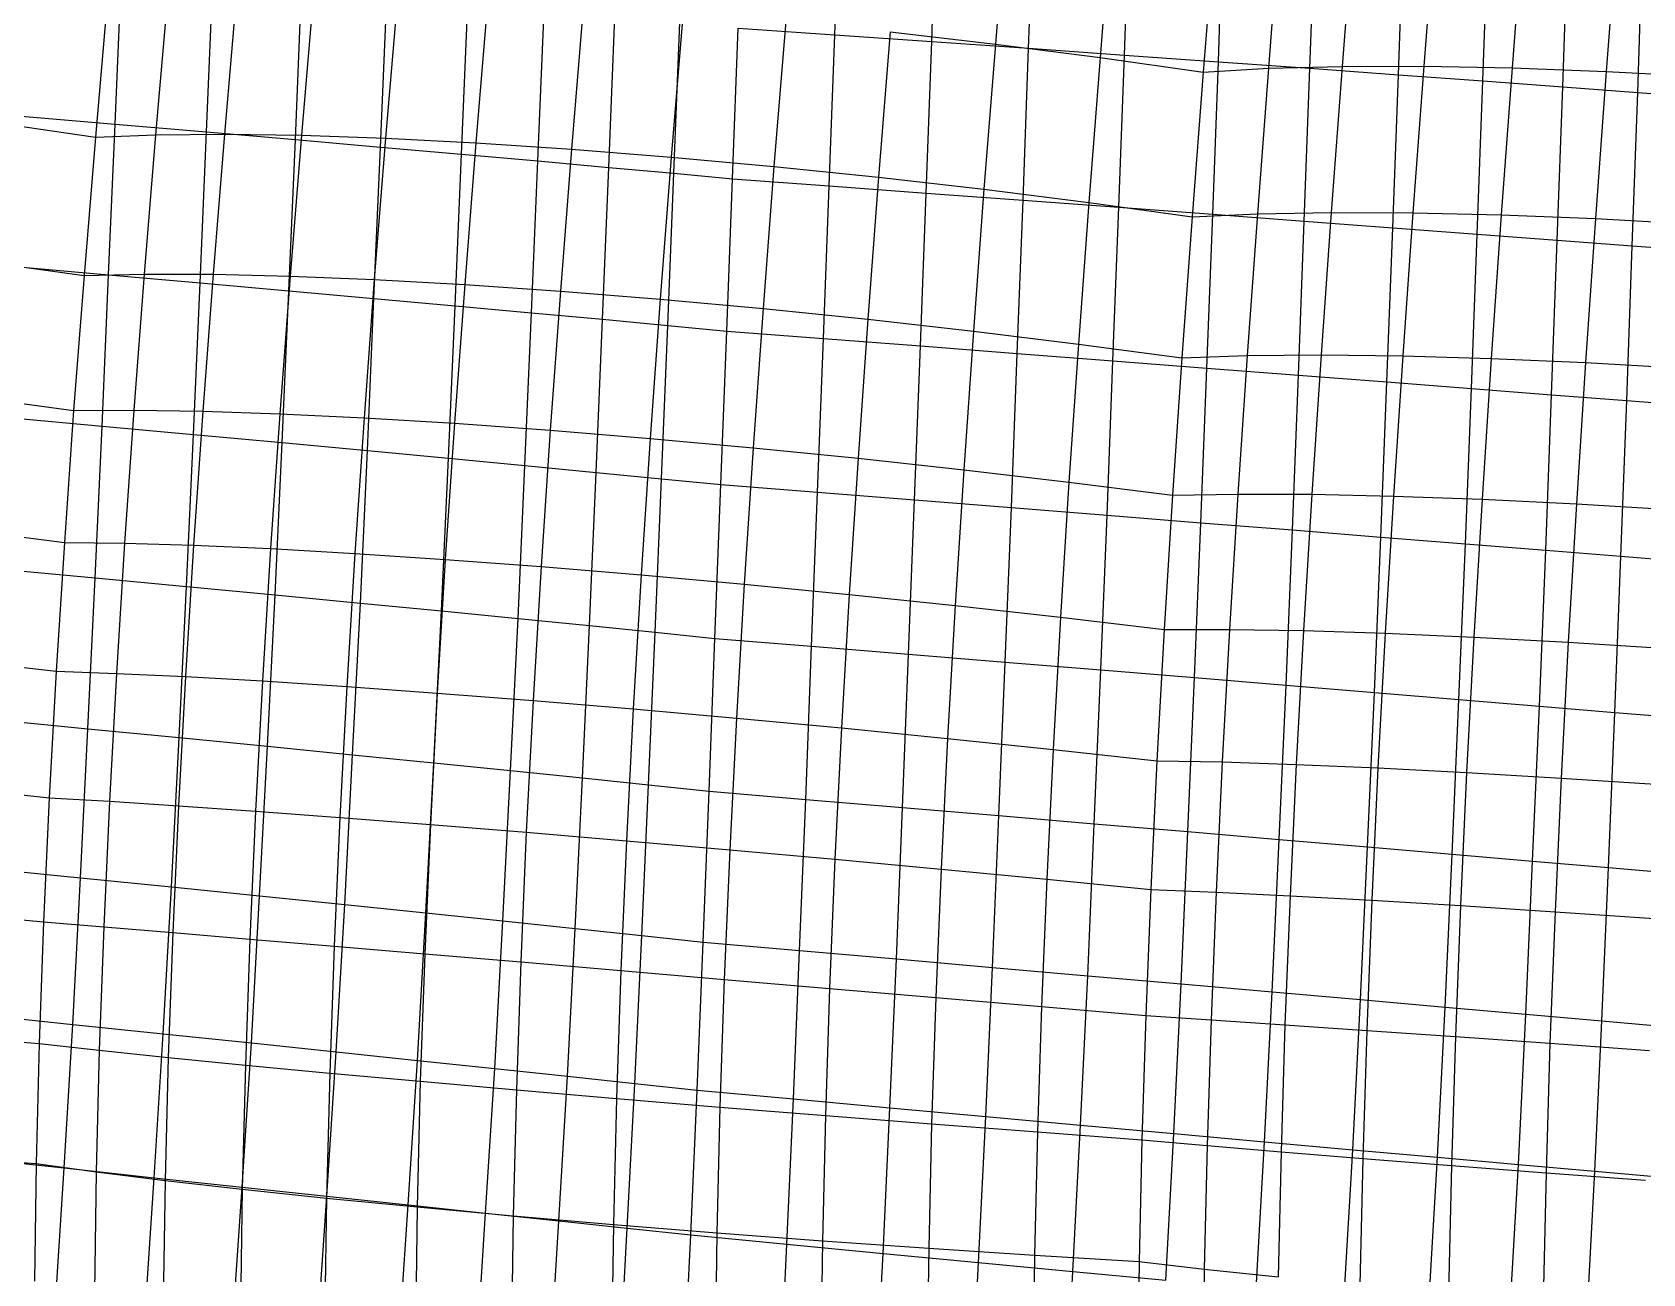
# Model space of a CAD drawing. Extents: x -429 to 429, y -1 to 209.
# Drawn here: x -223.77 to -190.44, y 55.28 to 80.99 of the extents above; entities that cross this region are included whole.
import ezdxf

# ---------------------------------------------------------------- set-up
doc = ezdxf.new("R2010")
doc.units = 0

msp = doc.modelspace()

# ---------------------------------------------------------------- linework, layer by layer
at = {"layer": 'default', "color": 3, "linetype": 'CONTINUOUS'}
for p, q in [((-207.161, 80.933, 56.021), (-207.055, 84.032, 56.046)), ((-205.153, 80.793, 56.057), (-205.046, 83.901, 56.088)), ((-203.149, 80.653, 55.918), (-203.042, 83.769, 55.953)), ((-201.167, 80.512, 55.603), (-201.059, 83.636, 55.642)), ((-199.221, 80.374, 55.116), (-199.112, 83.504, 55.156)), ((-197.326, 80.238, 54.46), (-197.217, 83.373, 54.501)), ((-195.497, 80.105, 53.641), (-195.388, 83.245, 53.68)), ((-193.748, 79.977, 52.664), (-193.639, 83.12, 52.702)), ((-192.093, 79.855, 51.537), (-191.986, 83, 51.572)), ((-190.543, 79.74, 50.27), (-190.439, 82.885, 50.3)), ((-222.053, 79.082, 64.548), (-221.925, 82.174, 64.598)), ((-220.159, 78.92, 63.97), (-220.03, 82.018, 64.022)), ((-218.323, 78.762, 63.23), (-218.194, 81.866, 63.283)), ((-216.56, 78.608, 62.334), (-216.431, 81.717, 62.386)), ((-214.883, 78.461, 61.287), (-214.754, 81.573, 61.337)), ((-213.304, 78.32, 60.099), (-213.177, 81.436, 60.145)), ((-211.836, 78.187, 58.777), (-211.712, 81.306, 58.82)), ((-210.489, 78.064, 57.332), (-210.369, 81.184, 57.371)), ((-209.275, 77.951, 55.775), (-209.16, 81.072, 55.809)), ((-209.275, 77.951, 55.775), (-209.16, 81.072, 55.809)), ((-209.16, 81.072, 55.809), (-207.161, 80.933, 56.021)), ((-207.275, 77.804, 55.98), (-207.161, 80.933, 56.021)), ((-207.161, 80.933, 56.021), (-205.153, 80.793, 56.057)), ((-205.267, 77.655, 56.01), (-205.153, 80.793, 56.057)), ((-205.153, 80.793, 56.057), (-203.149, 80.653, 55.918)), ((-203.264, 77.507, 55.866), (-203.149, 80.653, 55.918)), ((-203.149, 80.653, 55.918), (-201.167, 80.512, 55.603)), ((-201.282, 77.361, 55.548), (-201.167, 80.512, 55.603)), ((-201.167, 80.512, 55.603), (-199.221, 80.374, 55.116)), ((-199.337, 77.216, 55.059), (-199.221, 80.374, 55.116)), ((-199.221, 80.374, 55.116), (-197.326, 80.238, 54.46)), ((-197.443, 77.075, 54.403), (-197.326, 80.238, 54.46)), ((-197.326, 80.238, 54.46), (-195.497, 80.105, 53.641)), ((-195.614, 76.938, 53.584), (-195.497, 80.105, 53.641)), ((-195.497, 80.105, 53.641), (-193.748, 79.977, 52.664)), ((-193.864, 76.807, 52.609), (-193.748, 79.977, 52.664)), ((-193.748, 79.977, 52.664), (-192.093, 79.855, 51.537)), ((-192.207, 76.682, 51.485), (-192.093, 79.855, 51.537)), ((-192.093, 79.855, 51.537), (-190.543, 79.74, 50.27)), ((-190.655, 76.564, 50.222), (-190.543, 79.74, 50.27)), ((-190.543, 79.74, 50.27), (-189.112, 79.632, 48.87)), ((-223.991, 79.247, 64.958), (-222.053, 79.082, 64.548)), ((-222.187, 75.965, 64.486), (-222.053, 79.082, 64.548)), ((-222.053, 79.082, 64.548), (-220.159, 78.92, 63.97)), ((-220.294, 75.798, 63.907), (-220.159, 78.92, 63.97)), ((-220.159, 78.92, 63.97), (-218.323, 78.762, 63.23)), ((-218.459, 75.634, 63.167), (-218.323, 78.762, 63.23)), ((-218.323, 78.762, 63.23), (-216.56, 78.608, 62.334)), ((-216.696, 75.475, 62.271), (-216.56, 78.608, 62.334)), ((-216.56, 78.608, 62.334), (-214.883, 78.461, 61.287)), ((-215.018, 75.322, 61.226), (-214.883, 78.461, 61.287)), ((-214.883, 78.461, 61.287), (-213.304, 78.32, 60.099)), ((-213.437, 75.177, 60.04), (-213.304, 78.32, 60.099)), ((-213.304, 78.32, 60.099), (-211.836, 78.187, 58.777)), ((-211.966, 75.041, 58.722), (-211.836, 78.187, 58.777)), ((-211.836, 78.187, 58.777), (-210.489, 78.064, 57.332)), ((-210.615, 74.914, 57.282), (-210.489, 78.064, 57.332)), ((-210.489, 78.064, 57.332), (-209.275, 77.951, 55.775)), ((-209.395, 74.797, 55.73), (-209.275, 77.951, 55.775)), ((-209.395, 74.797, 55.73), (-209.275, 77.951, 55.775)), ((-209.275, 77.951, 55.775), (-207.275, 77.804, 55.98)), ((-207.395, 74.643, 55.927), (-207.275, 77.804, 55.98)), ((-207.275, 77.804, 55.98), (-205.267, 77.655, 56.01)), ((-205.386, 74.489, 55.951), (-205.267, 77.655, 56.01)), ((-205.267, 77.655, 56.01), (-203.264, 77.507, 55.866)), ((-203.384, 74.335, 55.802), (-203.264, 77.507, 55.866)), ((-203.264, 77.507, 55.866), (-201.282, 77.361, 55.548)), ((-201.403, 74.183, 55.481), (-201.282, 77.361, 55.548)), ((-201.282, 77.361, 55.548), (-199.337, 77.216, 55.059)), ((-199.458, 74.033, 54.99), (-199.337, 77.216, 55.059)), ((-199.337, 77.216, 55.059), (-197.443, 77.075, 54.403)), ((-197.564, 73.886, 54.333), (-197.443, 77.075, 54.403)), ((-197.443, 77.075, 54.403), (-195.614, 76.938, 53.584)), ((-195.736, 73.745, 53.515), (-195.614, 76.938, 53.584)), ((-195.614, 76.938, 53.584), (-193.864, 76.807, 52.609)), ((-193.985, 73.609, 52.542), (-193.864, 76.807, 52.609)), ((-193.864, 76.807, 52.609), (-192.207, 76.682, 51.485)), ((-192.326, 73.481, 51.422), (-192.207, 76.682, 51.485)), ((-192.207, 76.682, 51.485), (-190.655, 76.564, 50.222)), ((-190.772, 73.36, 50.162), (-190.655, 76.564, 50.222)), ((-190.655, 76.564, 50.222), (-189.22, 76.455, 48.827)), ((-224.125, 76.136, 64.9), (-222.187, 75.965, 64.486)), ((-222.324, 72.83, 64.422), (-222.187, 75.965, 64.486)), ((-222.187, 75.965, 64.486), (-220.294, 75.798, 63.907)), ((-220.431, 72.657, 63.841), (-220.294, 75.798, 63.907)), ((-220.294, 75.798, 63.907), (-218.459, 75.634, 63.167)), ((-218.597, 72.488, 63.1), (-218.459, 75.634, 63.167)), ((-218.459, 75.634, 63.167), (-216.696, 75.475, 62.271)), ((-216.833, 72.323, 62.205), (-216.696, 75.475, 62.271)), ((-216.696, 75.475, 62.271), (-215.018, 75.322, 61.226)), ((-215.155, 72.165, 61.162), (-215.018, 75.322, 61.226)), ((-215.018, 75.322, 61.226), (-213.437, 75.177, 60.04)), ((-213.572, 72.015, 59.979), (-213.437, 75.177, 60.04)), ((-213.437, 75.177, 60.04), (-211.966, 75.041, 58.722)), ((-212.098, 71.873, 58.665), (-211.966, 75.041, 58.722)), ((-211.966, 75.041, 58.722), (-210.615, 74.914, 57.282)), ((-210.743, 71.741, 57.229), (-210.615, 74.914, 57.282)), ((-210.615, 74.914, 57.282), (-209.395, 74.797, 55.73)), ((-209.518, 71.619, 55.682), (-209.395, 74.797, 55.73)), ((-209.518, 71.619, 55.682), (-209.395, 74.797, 55.73)), ((-209.395, 74.797, 55.73), (-207.395, 74.643, 55.927)), ((-207.517, 71.461, 55.871), (-207.395, 74.643, 55.927)), ((-207.395, 74.643, 55.927), (-205.386, 74.489, 55.951)), ((-205.508, 71.302, 55.889), (-205.386, 74.489, 55.951)), ((-205.386, 74.489, 55.951), (-203.384, 74.335, 55.802)), ((-203.506, 71.143, 55.735), (-203.384, 74.335, 55.802)), ((-203.384, 74.335, 55.802), (-201.403, 74.183, 55.481)), ((-201.526, 70.986, 55.411), (-201.403, 74.183, 55.481)), ((-201.403, 74.183, 55.481), (-199.458, 74.033, 54.99)), ((-199.582, 70.831, 54.918), (-199.458, 74.033, 54.99)), ((-199.458, 74.033, 54.99), (-197.564, 73.886, 54.333)), ((-197.689, 70.68, 54.261), (-197.564, 73.886, 54.333)), ((-197.564, 73.886, 54.333), (-195.736, 73.745, 53.515)), ((-195.86, 70.534, 53.444), (-195.736, 73.745, 53.515)), ((-195.736, 73.745, 53.515), (-193.985, 73.609, 52.542)), ((-194.109, 70.393, 52.473), (-193.985, 73.609, 52.542)), ((-193.985, 73.609, 52.542), (-192.326, 73.481, 51.422)), ((-192.448, 70.26, 51.355), (-192.326, 73.481, 51.422)), ((-192.326, 73.481, 51.422), (-190.772, 73.36, 50.162)), ((-190.891, 70.134, 50.099), (-190.772, 73.36, 50.162)), ((-190.772, 73.36, 50.162), (-189.333, 73.248, 48.772)), ((-224.261, 73.006, 64.839), (-222.324, 72.83, 64.422)), ((-222.465, 69.69, 64.349), (-222.324, 72.83, 64.422)), ((-222.324, 72.83, 64.422), (-220.431, 72.657, 63.841)), ((-220.574, 69.511, 63.765), (-220.431, 72.657, 63.841)), ((-220.431, 72.657, 63.841), (-218.597, 72.488, 63.1)), ((-218.741, 69.337, 63.024), (-218.597, 72.488, 63.1)), ((-218.597, 72.488, 63.1), (-216.833, 72.323, 62.205)), ((-216.978, 69.167, 62.13), (-216.833, 72.323, 62.205)), ((-216.833, 72.323, 62.205), (-215.155, 72.165, 61.162)), ((-215.298, 69.004, 61.09), (-215.155, 72.165, 61.162)), ((-215.155, 72.165, 61.162), (-213.572, 72.015, 59.979)), ((-213.713, 68.848, 59.912), (-213.572, 72.015, 59.979)), ((-213.572, 72.015, 59.979), (-212.098, 71.873, 58.665)), ((-212.235, 68.7, 58.604), (-212.098, 71.873, 58.665)), ((-212.098, 71.873, 58.665), (-210.743, 71.741, 57.229)), ((-210.874, 68.562, 57.175), (-210.743, 71.741, 57.229)), ((-210.743, 71.741, 57.229), (-209.518, 71.619, 55.682)), ((-209.64, 68.435, 55.635), (-209.518, 71.619, 55.682)), ((-209.64, 68.435, 55.635), (-209.518, 71.619, 55.682)), ((-209.518, 71.619, 55.682), (-207.517, 71.461, 55.871)), ((-207.639, 68.273, 55.81), (-207.517, 71.461, 55.871)), ((-207.517, 71.461, 55.871), (-205.508, 71.302, 55.889)), ((-205.632, 68.109, 55.817), (-205.508, 71.302, 55.889)), ((-205.508, 71.302, 55.889), (-203.506, 71.143, 55.735)), ((-203.633, 67.946, 55.654), (-203.506, 71.143, 55.735)), ((-203.506, 71.143, 55.735), (-201.526, 70.986, 55.411)), ((-201.655, 67.784, 55.324), (-201.526, 70.986, 55.411)), ((-201.526, 70.986, 55.411), (-199.582, 70.831, 54.918)), ((-199.713, 67.625, 54.828), (-199.582, 70.831, 54.918)), ((-199.582, 70.831, 54.918), (-197.689, 70.68, 54.261)), ((-197.822, 67.469, 54.17), (-197.689, 70.68, 54.261)), ((-197.689, 70.68, 54.261), (-195.86, 70.534, 53.444)), ((-195.994, 67.318, 53.354), (-195.86, 70.534, 53.444)), ((-195.86, 70.534, 53.444), (-194.109, 70.393, 52.473)), ((-194.242, 67.173, 52.388), (-194.109, 70.393, 52.473)), ((-194.109, 70.393, 52.473), (-192.448, 70.26, 51.355)), ((-192.579, 67.034, 51.276), (-192.448, 70.26, 51.355)), ((-192.448, 70.26, 51.355), (-190.891, 70.134, 50.099)), ((-191.017, 66.903, 50.028), (-190.891, 70.134, 50.099)), ((-190.891, 70.134, 50.099), (-189.448, 70.017, 48.714)), ((-224.399, 69.871, 64.771), (-222.465, 69.69, 64.349)), ((-222.616, 66.565, 64.244), (-222.465, 69.69, 64.349)), ((-222.465, 69.69, 64.349), (-220.574, 69.511, 63.765)), ((-220.73, 66.381, 63.655), (-220.574, 69.511, 63.765)), ((-220.574, 69.511, 63.765), (-218.741, 69.337, 63.024)), ((-218.9, 66.201, 62.913), (-218.741, 69.337, 63.024)), ((-218.741, 69.337, 63.024), (-216.978, 69.167, 62.13)), ((-217.139, 66.026, 62.022), (-216.978, 69.167, 62.13)), ((-216.978, 69.167, 62.13), (-215.298, 69.004, 61.09)), ((-215.458, 65.858, 60.989), (-215.298, 69.004, 61.09)), ((-215.298, 69.004, 61.09), (-213.713, 68.848, 59.912)), ((-213.87, 65.697, 59.821), (-213.713, 68.848, 59.912)), ((-213.713, 68.848, 59.912), (-212.235, 68.7, 58.604)), ((-212.384, 65.545, 58.525), (-212.235, 68.7, 58.604)), ((-212.235, 68.7, 58.604), (-210.874, 68.562, 57.175)), ((-211.012, 65.402, 57.111), (-210.874, 68.562, 57.175)), ((-210.874, 68.562, 57.175), (-209.64, 68.435, 55.635)), ((-209.762, 65.269, 55.587), (-209.64, 68.435, 55.635)), ((-209.762, 65.269, 55.587), (-209.64, 68.435, 55.635)), ((-209.64, 68.435, 55.635), (-207.639, 68.273, 55.81)), ((-207.762, 65.102, 55.743), (-207.639, 68.273, 55.81)), ((-207.639, 68.273, 55.81), (-205.632, 68.109, 55.817)), ((-205.758, 64.933, 55.733), (-205.632, 68.109, 55.817)), ((-205.632, 68.109, 55.817), (-203.633, 67.946, 55.654)), ((-203.762, 64.765, 55.558), (-203.633, 67.946, 55.654)), ((-203.633, 67.946, 55.654), (-201.655, 67.784, 55.324)), ((-201.789, 64.598, 55.219), (-201.655, 67.784, 55.324)), ((-201.655, 67.784, 55.324), (-199.713, 67.625, 54.828)), ((-199.851, 64.434, 54.719), (-199.713, 67.625, 54.828)), ((-199.713, 67.625, 54.828), (-197.822, 67.469, 54.17)), ((-197.962, 64.273, 54.06), (-197.822, 67.469, 54.17)), ((-197.822, 67.469, 54.17), (-195.994, 67.318, 53.354)), ((-196.136, 64.117, 53.247), (-195.994, 67.318, 53.354)), ((-195.994, 67.318, 53.354), (-194.242, 67.173, 52.388)), ((-194.384, 63.968, 52.286), (-194.242, 67.173, 52.388)), ((-194.242, 67.173, 52.388), (-192.579, 67.034, 51.276)), ((-192.718, 63.825, 51.184), (-192.579, 67.034, 51.276)), ((-192.579, 67.034, 51.276), (-191.017, 66.903, 50.028)), ((-224.545, 66.751, 64.675), (-222.616, 66.565, 64.244)), ((-191.15, 63.69, 49.947), (-191.017, 66.903, 50.028)), ((-191.017, 66.903, 50.028), (-189.567, 66.782, 48.653)), ((-222.769, 63.478, 64.133), (-222.616, 66.565, 64.244)), ((-222.616, 66.565, 64.244), (-220.73, 66.381, 63.655)), ((-220.888, 63.288, 63.539), (-220.73, 66.381, 63.655)), ((-220.73, 66.381, 63.655), (-218.9, 66.201, 62.913)), ((-219.062, 63.103, 62.796), (-218.9, 66.201, 62.913)), ((-218.9, 66.201, 62.913), (-217.139, 66.026, 62.022)), ((-217.302, 62.923, 61.909), (-217.139, 66.026, 62.022)), ((-217.139, 66.026, 62.022), (-215.458, 65.858, 60.989)), ((-215.62, 62.751, 60.882), (-215.458, 65.858, 60.989)), ((-215.458, 65.858, 60.989), (-213.87, 65.697, 59.821)), ((-214.028, 62.585, 59.724), (-213.87, 65.697, 59.821)), ((-213.87, 65.697, 59.821), (-212.384, 65.545, 58.525)), ((-212.535, 62.429, 58.441), (-212.384, 65.545, 58.525)), ((-212.384, 65.545, 58.525), (-211.012, 65.402, 57.111)), ((-211.151, 62.283, 57.041), (-211.012, 65.402, 57.111)), ((-211.012, 65.402, 57.111), (-209.762, 65.269, 55.587)), ((-209.885, 62.147, 55.534), (-209.762, 65.269, 55.587)), ((-209.885, 62.147, 55.534), (-209.762, 65.269, 55.587)), ((-209.762, 65.269, 55.587), (-207.762, 65.102, 55.743)), ((-207.887, 61.972, 55.667), (-207.762, 65.102, 55.743)), ((-207.762, 65.102, 55.743), (-205.758, 64.933, 55.733)), ((-205.886, 61.797, 55.639), (-205.758, 64.933, 55.733)), ((-205.758, 64.933, 55.733), (-203.762, 64.765, 55.558)), ((-203.895, 61.623, 55.45), (-203.762, 64.765, 55.558)), ((-203.762, 64.765, 55.558), (-201.789, 64.598, 55.219)), ((-201.926, 61.45, 55.101), (-201.789, 64.598, 55.219)), ((-201.789, 64.598, 55.219), (-199.851, 64.434, 54.719)), ((-199.993, 61.281, 54.595), (-199.851, 64.434, 54.719)), ((-199.851, 64.434, 54.719), (-197.962, 64.273, 54.06)), ((-198.108, 61.115, 53.936), (-197.962, 64.273, 54.06)), ((-197.962, 64.273, 54.06), (-196.136, 64.117, 53.247)), ((-196.283, 60.955, 53.126), (-196.136, 64.117, 53.247)), ((-196.136, 64.117, 53.247), (-194.384, 63.968, 52.286)), ((-224.693, 63.67, 64.573), (-222.769, 63.478, 64.133)), ((-194.53, 60.802, 52.172), (-194.384, 63.968, 52.286)), ((-194.384, 63.968, 52.286), (-192.718, 63.825, 51.184)), ((-192.861, 60.655, 51.08), (-192.718, 63.825, 51.184)), ((-192.718, 63.825, 51.184), (-191.15, 63.69, 49.947)), ((-191.286, 60.517, 49.857), (-191.15, 63.69, 49.947)), ((-191.15, 63.69, 49.947), (-189.69, 63.563, 48.585)), ((-222.931, 60.444, 63.995), (-222.769, 63.478, 64.133)), ((-222.769, 63.478, 64.133), (-220.888, 63.288, 63.539)), ((-221.056, 60.248, 63.395), (-220.888, 63.288, 63.539)), ((-220.888, 63.288, 63.539), (-219.062, 63.103, 62.796)), ((-219.234, 60.058, 62.651), (-219.062, 63.103, 62.796)), ((-219.062, 63.103, 62.796), (-217.302, 62.923, 61.909)), ((-217.477, 59.874, 61.768), (-217.302, 62.923, 61.909)), ((-217.302, 62.923, 61.909), (-215.62, 62.751, 60.882)), ((-215.794, 59.697, 60.75), (-215.62, 62.751, 60.882)), ((-215.62, 62.751, 60.882), (-214.028, 62.585, 59.724)), ((-214.197, 59.529, 59.604), (-214.028, 62.585, 59.724)), ((-214.028, 62.585, 59.724), (-212.535, 62.429, 58.441)), ((-212.694, 59.37, 58.336), (-212.535, 62.429, 58.441)), ((-212.535, 62.429, 58.441), (-211.151, 62.283, 57.041)), ((-211.296, 59.221, 56.955), (-211.151, 62.283, 57.041)), ((-211.151, 62.283, 57.041), (-209.885, 62.147, 55.534)), ((-210.011, 59.084, 55.469), (-209.885, 62.147, 55.534)), ((-210.011, 59.084, 55.469), (-209.885, 62.147, 55.534)), ((-209.885, 62.147, 55.534), (-207.887, 61.972, 55.667)), ((-208.016, 58.9, 55.574), (-207.887, 61.972, 55.667)), ((-207.887, 61.972, 55.667), (-205.886, 61.797, 55.639)), ((-206.019, 58.717, 55.522), (-205.886, 61.797, 55.639)), ((-205.886, 61.797, 55.639), (-203.895, 61.623, 55.45)), ((-204.034, 58.536, 55.316), (-203.895, 61.623, 55.45)), ((-203.895, 61.623, 55.45), (-201.926, 61.45, 55.101)), ((-202.072, 58.357, 54.955), (-201.926, 61.45, 55.101)), ((-201.926, 61.45, 55.101), (-199.993, 61.281, 54.595)), ((-200.144, 58.182, 54.443), (-199.993, 61.281, 54.595)), ((-199.993, 61.281, 54.595), (-198.108, 61.115, 53.936)), ((-198.264, 58.012, 53.782), (-198.108, 61.115, 53.936)), ((-198.108, 61.115, 53.936), (-196.283, 60.955, 53.126)), ((-196.441, 57.848, 52.976), (-196.283, 60.955, 53.126)), ((-196.283, 60.955, 53.126), (-194.53, 60.802, 52.172)), ((-194.688, 57.691, 52.031), (-194.53, 60.802, 52.172)), ((-194.53, 60.802, 52.172), (-192.861, 60.655, 51.08)), ((-224.849, 60.643, 64.447), (-222.931, 60.444, 63.995)), ((-223.11, 57.471, 63.811), (-222.931, 60.444, 63.995)), ((-222.931, 60.444, 63.995), (-221.056, 60.248, 63.395)), ((-193.014, 57.542, 50.952), (-192.861, 60.655, 51.08)), ((-192.861, 60.655, 51.08), (-191.286, 60.517, 49.857)), ((-191.431, 57.401, 49.745), (-191.286, 60.517, 49.857)), ((-191.286, 60.517, 49.857), (-189.815, 60.388, 48.51)), ((-221.243, 57.269, 63.203), (-221.056, 60.248, 63.395)), ((-221.056, 60.248, 63.395), (-219.234, 60.058, 62.651)), ((-219.427, 57.074, 62.458), (-219.234, 60.058, 62.651)), ((-219.234, 60.058, 62.651), (-217.477, 59.874, 61.768)), ((-217.672, 56.886, 61.58), (-217.477, 59.874, 61.768)), ((-217.477, 59.874, 61.768), (-215.794, 59.697, 60.75)), ((-215.988, 56.706, 60.573), (-215.794, 59.697, 60.75)), ((-215.794, 59.697, 60.75), (-214.197, 59.529, 59.604)), ((-214.385, 56.535, 59.444), (-214.197, 59.529, 59.604)), ((-214.197, 59.529, 59.604), (-212.694, 59.37, 58.336)), ((-212.871, 56.374, 58.199), (-212.694, 59.37, 58.336)), ((-212.694, 59.37, 58.336), (-211.296, 59.221, 56.955)), ((-211.454, 56.224, 56.844), (-211.296, 59.221, 56.955)), ((-211.296, 59.221, 56.955), (-210.011, 59.084, 55.469)), ((-210.142, 56.086, 55.387), (-210.011, 59.084, 55.469)), ((-210.142, 56.086, 55.387), (-210.011, 59.084, 55.469)), ((-210.011, 59.084, 55.469), (-208.016, 58.9, 55.574)), ((-208.152, 55.892, 55.452), (-208.016, 58.9, 55.574)), ((-208.016, 58.9, 55.574), (-206.019, 58.717, 55.522)), ((-206.162, 55.7, 55.369), (-206.019, 58.717, 55.522)), ((-206.019, 58.717, 55.522), (-204.034, 58.536, 55.316)), ((-204.185, 55.511, 55.139), (-204.034, 58.536, 55.316)), ((-204.034, 58.536, 55.316), (-202.072, 58.357, 54.955)), ((-202.232, 55.325, 54.762), (-202.072, 58.357, 54.955)), ((-202.072, 58.357, 54.955), (-200.144, 58.182, 54.443)), ((-200.312, 55.145, 54.241), (-200.144, 58.182, 54.443)), ((-200.144, 58.182, 54.443), (-198.264, 58.012, 53.782)), ((-198.438, 54.97, 53.578), (-198.264, 58.012, 53.782)), ((-198.264, 58.012, 53.782), (-196.441, 57.848, 52.976)), ((-225.018, 57.677, 64.279), (-223.11, 57.471, 63.811)), ((-196.618, 54.803, 52.778), (-196.441, 57.848, 52.976)), ((-196.441, 57.848, 52.976), (-194.688, 57.691, 52.031)), ((-194.864, 54.643, 51.844), (-194.688, 57.691, 52.031)), ((-194.688, 57.691, 52.031), (-193.014, 57.542, 50.952)), ((-223.295, 54.559, 63.609), (-223.11, 57.471, 63.811)), ((-223.11, 57.471, 63.811), (-221.243, 57.269, 63.203)), ((-193.186, 54.492, 50.782), (-193.014, 57.542, 50.952)), ((-193.014, 57.542, 50.952), (-191.431, 57.401, 49.745)), ((-191.591, 54.35, 49.598), (-191.431, 57.401, 49.745)), ((-191.431, 57.401, 49.745), (-189.947, 57.271, 48.418)), ((-221.436, 54.351, 62.993), (-221.243, 57.269, 63.203)), ((-221.243, 57.269, 63.203), (-219.427, 57.074, 62.458)), ((-219.625, 54.151, 62.246), (-219.427, 57.074, 62.458)), ((-219.427, 57.074, 62.458), (-217.672, 56.886, 61.58)), ((-217.873, 53.959, 61.373), (-217.672, 56.886, 61.58)), ((-217.672, 56.886, 61.58), (-215.988, 56.706, 60.573)), ((-216.188, 53.775, 60.377), (-215.988, 56.706, 60.573)), ((-215.988, 56.706, 60.573), (-214.385, 56.535, 59.444)), ((-214.579, 53.602, 59.264), (-214.385, 56.535, 59.444)), ((-214.385, 56.535, 59.444), (-212.871, 56.374, 58.199)), ((-213.053, 53.44, 58.04), (-212.871, 56.374, 58.199)), ((-212.871, 56.374, 58.199), (-211.454, 56.224, 56.844)), ((-211.618, 53.29, 56.709), (-211.454, 56.224, 56.844)), ((-211.454, 56.224, 56.844), (-210.142, 56.086, 55.387)), ((-210.282, 53.152, 55.28), (-210.142, 56.086, 55.387)), ((-210.282, 53.152, 55.28), (-210.142, 56.086, 55.387)), ((-210.142, 56.086, 55.387), (-208.152, 55.892, 55.452)), ((-208.296, 52.947, 55.309), (-208.152, 55.892, 55.452)), ((-208.152, 55.892, 55.452), (-206.162, 55.7, 55.369)), ((-206.313, 52.746, 55.196), (-206.162, 55.7, 55.369)), ((-206.162, 55.7, 55.369), (-204.185, 55.511, 55.139)), ((-204.344, 52.548, 54.942), (-204.185, 55.511, 55.139)), ((-204.185, 55.511, 55.139), (-202.232, 55.325, 54.762)), ((-202.398, 52.356, 54.55), (-202.232, 55.325, 54.762)), ((-202.232, 55.325, 54.762), (-200.312, 55.145, 54.241))]:
    msp.add_line(p, q, dxfattribs=at)
at = {"layer": 'default', "color": 5, "linetype": 'CONTINUOUS'}
for p, q in [((-203.588, 83.81, 15.934), (-203.836, 80.739, 15.52)), ((-201.424, 83.532, 16.098), (-201.668, 80.462, 15.684)), ((-196.42, 83.365, 13.088), (-196.658, 80.278, 12.668)), ((-194.735, 83.376, 11.628), (-194.971, 80.281, 11.206)), ((-192.909, 83.348, 10.351), (-193.143, 80.247, 9.928)), ((-199.294, 83.23, 16.492), (-199.535, 80.161, 16.078)), ((-199.294, 83.23, 16.492), (-199.535, 80.161, 16.078)), ((-197.946, 83.316, 14.715), (-198.185, 80.238, 14.298)), ((-190.962, 83.283, 9.273), (-191.194, 80.175, 8.848)), ((-222.206, 81.757, 25.699), (-222.46, 78.814, 25.329)), ((-222.206, 81.757, 25.699), (-222.46, 78.814, 25.329)), ((-220.962, 81.82, 23.872), (-221.216, 78.863, 23.499)), ((-219.536, 81.845, 22.183), (-219.789, 78.875, 21.808)), ((-217.945, 81.831, 20.652), (-218.196, 78.851, 20.274)), ((-216.205, 81.78, 19.296), (-216.456, 78.791, 18.916)), ((-214.337, 81.692, 18.129), (-214.586, 78.695, 17.748)), ((-212.361, 81.567, 17.166), (-212.608, 78.565, 16.782)), ((-210.3, 81.408, 16.416), (-210.544, 78.401, 16.031)), ((-208.176, 81.215, 15.888), (-208.418, 78.207, 15.503)), ((-206.013, 80.991, 15.588), (-206.252, 77.983, 15.202)), ((-206.013, 80.991, 15.588), (-203.836, 80.739, 15.52)), ((-203.836, 80.739, 15.52), (-204.072, 77.733, 15.133)), ((-203.836, 80.739, 15.52), (-201.668, 80.462, 15.684)), ((-201.668, 80.462, 15.684), (-201.901, 77.459, 15.297)), ((-201.668, 80.462, 15.684), (-199.535, 80.161, 16.078)), ((-199.535, 80.161, 16.078), (-199.764, 77.164, 15.691)), ((-199.535, 80.161, 16.078), (-199.764, 77.164, 15.691)), ((-199.535, 80.161, 16.078), (-198.185, 80.238, 14.298)), ((-198.185, 80.238, 14.298), (-198.413, 77.228, 13.909)), ((-198.185, 80.238, 14.298), (-196.658, 80.278, 12.668)), ((-196.658, 80.278, 12.668), (-196.885, 77.256, 12.276)), ((-196.658, 80.278, 12.668), (-194.971, 80.281, 11.206)), ((-194.971, 80.281, 11.206), (-195.196, 77.249, 10.812)), ((-194.971, 80.281, 11.206), (-193.143, 80.247, 9.928)), ((-193.143, 80.247, 9.928), (-193.367, 77.206, 9.532)), ((-193.143, 80.247, 9.928), (-191.194, 80.175, 8.848)), ((-191.194, 80.175, 8.848), (-191.416, 77.127, 8.45)), ((-191.194, 80.175, 8.848), (-189.147, 80.068, 7.979)), ((-224.583, 79.124, 25.05), (-222.46, 78.814, 25.329)), ((-222.46, 78.814, 25.329), (-222.696, 75.946, 24.996)), ((-222.46, 78.814, 25.329), (-222.696, 75.946, 24.996)), ((-222.46, 78.814, 25.329), (-221.216, 78.863, 23.499)), ((-221.216, 78.863, 23.499), (-221.452, 75.978, 23.163)), ((-221.216, 78.863, 23.499), (-219.789, 78.875, 21.808)), ((-219.789, 78.875, 21.808), (-220.025, 75.974, 21.468)), ((-219.789, 78.875, 21.808), (-218.196, 78.851, 20.274)), ((-218.196, 78.851, 20.274), (-218.431, 75.937, 19.932)), ((-218.196, 78.851, 20.274), (-216.456, 78.791, 18.916)), ((-216.456, 78.791, 18.916), (-216.689, 75.866, 18.572)), ((-216.456, 78.791, 18.916), (-214.586, 78.695, 17.748)), ((-214.586, 78.695, 17.748), (-214.818, 75.761, 17.401)), ((-214.586, 78.695, 17.748), (-212.608, 78.565, 16.782)), ((-212.608, 78.565, 16.782), (-212.838, 75.625, 16.435)), ((-212.608, 78.565, 16.782), (-210.544, 78.401, 16.031)), ((-210.544, 78.401, 16.031), (-210.772, 75.458, 15.683)), ((-210.544, 78.401, 16.031), (-208.418, 78.207, 15.503)), ((-208.418, 78.207, 15.503), (-208.643, 75.263, 15.153)), ((-208.418, 78.207, 15.503), (-206.252, 77.983, 15.202)), ((-206.252, 77.983, 15.202), (-206.475, 75.042, 14.852)), ((-206.252, 77.983, 15.202), (-204.072, 77.733, 15.133)), ((-204.072, 77.733, 15.133), (-204.291, 74.796, 14.784)), ((-204.072, 77.733, 15.133), (-201.901, 77.459, 15.297)), ((-201.901, 77.459, 15.297), (-202.117, 74.53, 14.948)), ((-201.901, 77.459, 15.297), (-199.764, 77.164, 15.691)), ((-199.764, 77.164, 15.691), (-199.976, 74.245, 15.343)), ((-199.764, 77.164, 15.691), (-199.976, 74.245, 15.343)), ((-199.764, 77.164, 15.691), (-198.413, 77.228, 13.909)), ((-198.413, 77.228, 13.909), (-198.624, 74.291, 13.557)), ((-198.413, 77.228, 13.909), (-196.885, 77.256, 12.276)), ((-196.885, 77.256, 12.276), (-197.095, 74.304, 11.922)), ((-196.885, 77.256, 12.276), (-195.196, 77.249, 10.812)), ((-195.196, 77.249, 10.812), (-195.406, 74.284, 10.455)), ((-195.196, 77.249, 10.812), (-193.367, 77.206, 9.532)), ((-193.367, 77.206, 9.532), (-193.575, 74.23, 9.172)), ((-193.367, 77.206, 9.532), (-191.416, 77.127, 8.45)), ((-191.416, 77.127, 8.45), (-191.623, 74.144, 8.089)), ((-191.416, 77.127, 8.45), (-189.366, 77.015, 7.579)), ((-224.824, 76.247, 24.716), (-222.696, 75.946, 24.996)), ((-222.696, 75.946, 24.996), (-222.912, 73.151, 24.706)), ((-222.696, 75.946, 24.996), (-222.912, 73.151, 24.706)), ((-222.696, 75.946, 24.996), (-221.452, 75.978, 23.163)), ((-221.452, 75.978, 23.163), (-221.667, 73.161, 22.869)), ((-221.452, 75.978, 23.163), (-220.025, 75.974, 21.468)), ((-220.025, 75.974, 21.468), (-220.24, 73.139, 21.172)), ((-220.025, 75.974, 21.468), (-218.431, 75.937, 19.932)), ((-218.431, 75.937, 19.932), (-218.645, 73.086, 19.633)), ((-218.431, 75.937, 19.932), (-216.689, 75.866, 18.572)), ((-216.689, 75.866, 18.572), (-216.902, 73.002, 18.27)), ((-216.689, 75.866, 18.572), (-214.818, 75.761, 17.401)), ((-214.818, 75.761, 17.401), (-215.03, 72.888, 17.098)), ((-214.818, 75.761, 17.401), (-212.838, 75.625, 16.435)), ((-212.838, 75.625, 16.435), (-213.049, 72.746, 16.13)), ((-212.838, 75.625, 16.435), (-210.772, 75.458, 15.683)), ((-210.772, 75.458, 15.683), (-210.981, 72.576, 15.377)), ((-210.772, 75.458, 15.683), (-208.643, 75.263, 15.153)), ((-208.643, 75.263, 15.153), (-208.849, 72.382, 14.847)), ((-208.643, 75.263, 15.153), (-206.475, 75.042, 14.852)), ((-206.475, 75.042, 14.852), (-206.678, 72.164, 14.546)), ((-206.475, 75.042, 14.852), (-204.291, 74.796, 14.784)), ((-204.291, 74.796, 14.784), (-204.491, 71.926, 14.478)), ((-204.291, 74.796, 14.784), (-202.117, 74.53, 14.948)), ((-202.117, 74.53, 14.948), (-202.314, 71.67, 14.643)), ((-202.117, 74.53, 14.948), (-199.976, 74.245, 15.343)), ((-199.976, 74.245, 15.343), (-200.169, 71.399, 15.039)), ((-199.976, 74.245, 15.343), (-200.169, 71.399, 15.039)), ((-199.976, 74.245, 15.343), (-198.624, 74.291, 13.557)), ((-198.624, 74.291, 13.557), (-198.817, 71.424, 13.25)), ((-198.624, 74.291, 13.557), (-197.095, 74.304, 11.922)), ((-197.095, 74.304, 11.922), (-197.288, 71.419, 11.612)), ((-197.095, 74.304, 11.922), (-195.406, 74.284, 10.455)), ((-195.406, 74.284, 10.455), (-195.597, 71.383, 10.142)), ((-195.406, 74.284, 10.455), (-193.575, 74.23, 9.172)), ((-193.575, 74.23, 9.172), (-193.765, 71.317, 8.858)), ((-193.575, 74.23, 9.172), (-191.623, 74.144, 8.089)), ((-191.623, 74.144, 8.089), (-191.812, 71.222, 7.773)), ((-191.623, 74.144, 8.089), (-189.571, 74.026, 7.217)), ((-225.043, 73.439, 24.425), (-222.912, 73.151, 24.706)), ((-222.912, 73.151, 24.706), (-223.104, 70.423, 24.464)), ((-222.912, 73.151, 24.706), (-223.104, 70.423, 24.464)), ((-222.912, 73.151, 24.706), (-221.667, 73.161, 22.869)), ((-221.667, 73.161, 22.869), (-221.859, 70.408, 22.624)), ((-221.667, 73.161, 22.869), (-220.24, 73.139, 21.172)), ((-220.24, 73.139, 21.172), (-220.432, 70.364, 20.924)), ((-220.24, 73.139, 21.172), (-218.645, 73.086, 19.633)), ((-218.645, 73.086, 19.633), (-218.837, 70.293, 19.383)), ((-218.645, 73.086, 19.633), (-216.902, 73.002, 18.27)), ((-216.902, 73.002, 18.27), (-217.094, 70.195, 18.018)), ((-216.902, 73.002, 18.27), (-215.03, 72.888, 17.098)), ((-215.03, 72.888, 17.098), (-215.22, 70.071, 16.844)), ((-215.03, 72.888, 17.098), (-213.049, 72.746, 16.13)), ((-213.049, 72.746, 16.13), (-213.237, 69.922, 15.875)), ((-213.049, 72.746, 16.13), (-210.981, 72.576, 15.377)), ((-210.981, 72.576, 15.377), (-211.168, 69.75, 15.121)), ((-210.981, 72.576, 15.377), (-208.849, 72.382, 14.847)), ((-208.849, 72.382, 14.847), (-209.034, 69.557, 14.591)), ((-208.849, 72.382, 14.847), (-206.678, 72.164, 14.546)), ((-206.678, 72.164, 14.546), (-206.86, 69.345, 14.29)), ((-206.678, 72.164, 14.546), (-204.491, 71.926, 14.478)), ((-204.491, 71.926, 14.478), (-204.671, 69.117, 14.222)), ((-204.491, 71.926, 14.478), (-202.314, 71.67, 14.643)), ((-202.314, 71.67, 14.643), (-202.49, 68.875, 14.388)), ((-202.314, 71.67, 14.643), (-200.169, 71.399, 15.039)), ((-200.169, 71.399, 15.039), (-200.341, 68.621, 14.785)), ((-200.169, 71.399, 15.039), (-200.341, 68.621, 14.785)), ((-200.169, 71.399, 15.039), (-198.817, 71.424, 13.25)), ((-198.817, 71.424, 13.25), (-198.989, 68.622, 12.993)), ((-198.817, 71.424, 13.25), (-197.288, 71.419, 11.612)), ((-197.288, 71.419, 11.612), (-197.459, 68.595, 11.352)), ((-197.288, 71.419, 11.612), (-195.597, 71.383, 10.142)), ((-195.597, 71.383, 10.142), (-195.769, 68.541, 9.88)), ((-195.597, 71.383, 10.142), (-193.765, 71.317, 8.858)), ((-193.765, 71.317, 8.858), (-193.936, 68.462, 8.594)), ((-193.765, 71.317, 8.858), (-191.812, 71.222, 7.773)), ((-191.812, 71.222, 7.773), (-191.981, 68.356, 7.507)), ((-191.812, 71.222, 7.773), (-189.758, 71.098, 6.9)), ((-225.239, 70.693, 24.182), (-223.104, 70.423, 24.464)), ((-223.104, 70.423, 24.464), (-223.272, 67.753, 24.274)), ((-223.104, 70.423, 24.464), (-223.272, 67.753, 24.274)), ((-223.104, 70.423, 24.464), (-221.859, 70.408, 22.624)), ((-221.859, 70.408, 22.624), (-222.028, 67.711, 22.431)), ((-221.859, 70.408, 22.624), (-220.432, 70.364, 20.924)), ((-220.432, 70.364, 20.924), (-220.6, 67.644, 20.728)), ((-220.432, 70.364, 20.924), (-218.837, 70.293, 19.383)), ((-218.837, 70.293, 19.383), (-219.005, 67.553, 19.185)), ((-218.837, 70.293, 19.383), (-217.094, 70.195, 18.018)), ((-217.094, 70.195, 18.018), (-217.261, 67.439, 17.818)), ((-217.094, 70.195, 18.018), (-215.22, 70.071, 16.844)), ((-215.22, 70.071, 16.844), (-215.386, 67.304, 16.643)), ((-215.22, 70.071, 16.844), (-213.237, 69.922, 15.875)), ((-213.237, 69.922, 15.875), (-213.403, 67.148, 15.673)), ((-213.237, 69.922, 15.875), (-211.168, 69.75, 15.121)), ((-211.168, 69.75, 15.121), (-211.331, 66.975, 14.919)), ((-211.168, 69.75, 15.121), (-209.034, 69.557, 14.591)), ((-209.034, 69.557, 14.591), (-209.196, 66.784, 14.388)), ((-209.034, 69.557, 14.591), (-206.86, 69.345, 14.29)), ((-206.86, 69.345, 14.29), (-207.02, 66.58, 14.087)), ((-206.86, 69.345, 14.29), (-204.671, 69.117, 14.222)), ((-204.671, 69.117, 14.222), (-204.828, 66.363, 14.02)), ((-204.671, 69.117, 14.222), (-202.49, 68.875, 14.388)), ((-202.49, 68.875, 14.388), (-202.643, 66.137, 14.187)), ((-202.49, 68.875, 14.388), (-200.341, 68.621, 14.785)), ((-200.341, 68.621, 14.785), (-200.492, 65.903, 14.585)), ((-200.341, 68.621, 14.785), (-200.492, 65.903, 14.585)), ((-200.341, 68.621, 14.785), (-198.989, 68.622, 12.993)), ((-198.989, 68.622, 12.993), (-199.14, 65.877, 12.79)), ((-198.989, 68.622, 12.993), (-197.459, 68.595, 11.352)), ((-197.459, 68.595, 11.352), (-197.61, 65.827, 11.147)), ((-197.459, 68.595, 11.352), (-195.769, 68.541, 9.88)), ((-195.769, 68.541, 9.88), (-195.919, 65.754, 9.673)), ((-195.769, 68.541, 9.88), (-193.936, 68.462, 8.594)), ((-193.936, 68.462, 8.594), (-194.085, 65.659, 8.385)), ((-193.936, 68.462, 8.594), (-191.981, 68.356, 7.507)), ((-191.981, 68.356, 7.507), (-192.129, 65.543, 7.297)), ((-191.981, 68.356, 7.507), (-189.926, 68.227, 6.633)), ((-225.41, 68.004, 23.991), (-223.272, 67.753, 24.274)), ((-223.272, 67.753, 24.274), (-223.415, 65.136, 24.137)), ((-223.272, 67.753, 24.274), (-223.415, 65.136, 24.137)), ((-223.272, 67.753, 24.274), (-222.028, 67.711, 22.431)), ((-222.028, 67.711, 22.431), (-222.171, 65.064, 22.292)), ((-222.028, 67.711, 22.431), (-220.6, 67.644, 20.728)), ((-220.6, 67.644, 20.728), (-220.744, 64.971, 20.587)), ((-220.6, 67.644, 20.728), (-219.005, 67.553, 19.185)), ((-219.005, 67.553, 19.185), (-219.149, 64.86, 19.042)), ((-219.005, 67.553, 19.185), (-217.261, 67.439, 17.818)), ((-217.261, 67.439, 17.818), (-217.404, 64.729, 17.674)), ((-217.261, 67.439, 17.818), (-215.386, 67.304, 16.643)), ((-215.386, 67.304, 16.643), (-215.529, 64.583, 16.498)), ((-215.386, 67.304, 16.643), (-213.403, 67.148, 15.673)), ((-213.403, 67.148, 15.673), (-213.544, 64.42, 15.527)), ((-213.403, 67.148, 15.673), (-211.331, 66.975, 14.919)), ((-211.331, 66.975, 14.919), (-211.471, 64.245, 14.772)), ((-211.331, 66.975, 14.919), (-209.196, 66.784, 14.388)), ((-209.196, 66.784, 14.388), (-209.334, 64.058, 14.242)), ((-209.196, 66.784, 14.388), (-207.02, 66.58, 14.087)), ((-207.02, 66.58, 14.087), (-207.156, 63.862, 13.941)), ((-207.02, 66.58, 14.087), (-204.828, 66.363, 14.02)), ((-204.828, 66.363, 14.02), (-204.961, 63.658, 13.874)), ((-204.828, 66.363, 14.02), (-202.643, 66.137, 14.187)), ((-202.643, 66.137, 14.187), (-202.775, 63.45, 14.042)), ((-202.643, 66.137, 14.187), (-200.492, 65.903, 14.585)), ((-200.492, 65.903, 14.585), (-200.62, 63.239, 14.441)), ((-200.492, 65.903, 14.585), (-200.62, 63.239, 14.441)), ((-200.492, 65.903, 14.585), (-199.14, 65.877, 12.79)), ((-199.14, 65.877, 12.79), (-199.268, 63.183, 12.644)), ((-199.14, 65.877, 12.79), (-197.61, 65.827, 11.147)), ((-197.61, 65.827, 11.147), (-197.738, 63.108, 10.998)), ((-197.61, 65.827, 11.147), (-195.919, 65.754, 9.673)), ((-195.919, 65.754, 9.673), (-196.047, 63.014, 9.522)), ((-195.919, 65.754, 9.673), (-194.085, 65.659, 8.385)), ((-225.556, 65.365, 23.854), (-223.415, 65.136, 24.137)), ((-194.085, 65.659, 8.385), (-194.212, 62.903, 8.233)), ((-194.085, 65.659, 8.385), (-192.129, 65.543, 7.297)), ((-192.129, 65.543, 7.297), (-192.255, 62.776, 7.144)), ((-192.129, 65.543, 7.297), (-190.073, 65.408, 6.422)), ((-223.415, 65.136, 24.137), (-223.532, 62.567, 24.056)), ((-223.415, 65.136, 24.137), (-223.532, 62.567, 24.056)), ((-223.415, 65.136, 24.137), (-222.171, 65.064, 22.292)), ((-222.171, 65.064, 22.292), (-222.289, 62.464, 22.209)), ((-222.171, 65.064, 22.292), (-220.744, 64.971, 20.587)), ((-220.744, 64.971, 20.587), (-220.861, 62.344, 20.503)), ((-220.744, 64.971, 20.587), (-219.149, 64.86, 19.042)), ((-219.149, 64.86, 19.042), (-219.267, 62.21, 18.957)), ((-219.149, 64.86, 19.042), (-217.404, 64.729, 17.674)), ((-217.404, 64.729, 17.674), (-217.521, 62.063, 17.588)), ((-217.404, 64.729, 17.674), (-215.529, 64.583, 16.498)), ((-215.529, 64.583, 16.498), (-215.646, 61.904, 16.411)), ((-215.529, 64.583, 16.498), (-213.544, 64.42, 15.527)), ((-213.544, 64.42, 15.527), (-213.66, 61.735, 15.44)), ((-213.544, 64.42, 15.527), (-211.471, 64.245, 14.772)), ((-211.471, 64.245, 14.772), (-211.586, 61.558, 14.685)), ((-211.471, 64.245, 14.772), (-209.334, 64.058, 14.242)), ((-209.334, 64.058, 14.242), (-209.448, 61.375, 14.154)), ((-209.334, 64.058, 14.242), (-207.156, 63.862, 13.941)), ((-207.156, 63.862, 13.941), (-207.268, 61.188, 13.853)), ((-207.156, 63.862, 13.941), (-204.961, 63.658, 13.874)), ((-204.961, 63.658, 13.874), (-205.071, 60.999, 13.787)), ((-204.961, 63.658, 13.874), (-202.775, 63.45, 14.042)), ((-202.775, 63.45, 14.042), (-202.882, 60.811, 13.955)), ((-202.775, 63.45, 14.042), (-200.62, 63.239, 14.441)), ((-200.62, 63.239, 14.441), (-200.725, 60.624, 14.355)), ((-200.62, 63.239, 14.441), (-200.725, 60.624, 14.355)), ((-200.62, 63.239, 14.441), (-199.268, 63.183, 12.644)), ((-199.268, 63.183, 12.644), (-199.373, 60.537, 12.556)), ((-199.268, 63.183, 12.644), (-197.738, 63.108, 10.998)), ((-197.738, 63.108, 10.998), (-197.843, 60.434, 10.909)), ((-197.738, 63.108, 10.998), (-196.047, 63.014, 9.522)), ((-196.047, 63.014, 9.522), (-196.152, 60.319, 9.432)), ((-196.047, 63.014, 9.522), (-194.212, 62.903, 8.233)), ((-225.676, 62.773, 23.772), (-223.532, 62.567, 24.056)), ((-194.212, 62.903, 8.233), (-194.317, 60.191, 8.142)), ((-194.212, 62.903, 8.233), (-192.255, 62.776, 7.144)), ((-192.255, 62.776, 7.144), (-192.359, 60.052, 7.052)), ((-192.255, 62.776, 7.144), (-190.198, 62.634, 6.268)), ((-223.532, 62.567, 24.056), (-223.623, 60.044, 24.032)), ((-223.532, 62.567, 24.056), (-223.623, 60.044, 24.032)), ((-223.532, 62.567, 24.056), (-222.289, 62.464, 22.209)), ((-222.289, 62.464, 22.209), (-222.38, 59.907, 22.184)), ((-222.289, 62.464, 22.209), (-220.861, 62.344, 20.503)), ((-220.861, 62.344, 20.503), (-220.953, 59.759, 20.478)), ((-220.861, 62.344, 20.503), (-219.267, 62.21, 18.957)), ((-219.267, 62.21, 18.957), (-219.358, 59.602, 18.931)), ((-219.267, 62.21, 18.957), (-217.521, 62.063, 17.588)), ((-217.521, 62.063, 17.588), (-217.613, 59.436, 17.562)), ((-217.521, 62.063, 17.588), (-215.646, 61.904, 16.411)), ((-215.646, 61.904, 16.411), (-215.737, 59.265, 16.384)), ((-215.646, 61.904, 16.411), (-213.66, 61.735, 15.44)), ((-213.66, 61.735, 15.44), (-213.75, 59.089, 15.413)), ((-213.66, 61.735, 15.44), (-211.586, 61.558, 14.685)), ((-211.586, 61.558, 14.685), (-211.676, 58.911, 14.657)), ((-211.586, 61.558, 14.685), (-209.448, 61.375, 14.154)), ((-209.448, 61.375, 14.154), (-209.536, 58.732, 14.126)), ((-209.448, 61.375, 14.154), (-207.268, 61.188, 13.853)), ((-207.268, 61.188, 13.853), (-207.355, 58.556, 13.826)), ((-207.268, 61.188, 13.853), (-205.071, 60.999, 13.787)), ((-205.071, 60.999, 13.787), (-205.157, 58.383, 13.759)), ((-205.071, 60.999, 13.787), (-202.882, 60.811, 13.955)), ((-202.882, 60.811, 13.955), (-202.966, 58.216, 13.927)), ((-202.882, 60.811, 13.955), (-200.725, 60.624, 14.355)), ((-200.725, 60.624, 14.355), (-200.806, 58.056, 14.328)), ((-200.725, 60.624, 14.355), (-200.806, 58.056, 14.328)), ((-200.725, 60.624, 14.355), (-199.373, 60.537, 12.556)), ((-199.373, 60.537, 12.556), (-199.455, 57.935, 12.528)), ((-199.373, 60.537, 12.556), (-197.843, 60.434, 10.909)), ((-197.843, 60.434, 10.909), (-197.925, 57.805, 10.88)), ((-197.843, 60.434, 10.909), (-196.152, 60.319, 9.432)), ((-225.77, 60.224, 23.748), (-223.623, 60.044, 24.032)), ((-223.623, 60.044, 24.032), (-223.688, 57.563, 24.066)), ((-223.623, 60.044, 24.032), (-223.688, 57.563, 24.066)), ((-223.623, 60.044, 24.032), (-222.38, 59.907, 22.184)), ((-196.152, 60.319, 9.432), (-196.233, 57.666, 9.403)), ((-196.152, 60.319, 9.432), (-194.317, 60.191, 8.142)), ((-194.317, 60.191, 8.142), (-194.398, 57.52, 8.112)), ((-194.317, 60.191, 8.142), (-192.359, 60.052, 7.052)), ((-192.359, 60.052, 7.052), (-192.44, 57.369, 7.022)), ((-192.359, 60.052, 7.052), (-190.301, 59.904, 6.176)), ((-222.38, 59.907, 22.184), (-222.445, 57.392, 22.219)), ((-222.38, 59.907, 22.184), (-220.953, 59.759, 20.478)), ((-220.953, 59.759, 20.478), (-221.018, 57.214, 20.512)), ((-220.953, 59.759, 20.478), (-219.358, 59.602, 18.931)), ((-219.358, 59.602, 18.931), (-219.423, 57.032, 18.966)), ((-219.358, 59.602, 18.931), (-217.613, 59.436, 17.562)), ((-217.613, 59.436, 17.562), (-217.678, 56.848, 17.596)), ((-217.613, 59.436, 17.562), (-215.737, 59.265, 16.384)), ((-215.737, 59.265, 16.384), (-215.801, 56.663, 16.419)), ((-215.737, 59.265, 16.384), (-213.75, 59.089, 15.413)), ((-213.75, 59.089, 15.413), (-213.815, 56.481, 15.447)), ((-213.75, 59.089, 15.413), (-211.676, 58.911, 14.657)), ((-211.676, 58.911, 14.657), (-211.739, 56.302, 14.692)), ((-211.676, 58.911, 14.657), (-209.536, 58.732, 14.126)), ((-209.536, 58.732, 14.126), (-209.599, 56.129, 14.161)), ((-209.536, 58.732, 14.126), (-207.355, 58.556, 13.826)), ((-207.355, 58.556, 13.826), (-207.417, 55.963, 13.86)), ((-207.355, 58.556, 13.826), (-205.157, 58.383, 13.759)), ((-205.157, 58.383, 13.759), (-205.217, 55.807, 13.793)), ((-205.157, 58.383, 13.759), (-202.966, 58.216, 13.927)), ((-202.966, 58.216, 13.927), (-203.025, 55.663, 13.961)), ((-202.966, 58.216, 13.927), (-200.806, 58.056, 14.328)), ((-200.806, 58.056, 14.328), (-200.864, 55.531, 14.361)), ((-200.806, 58.056, 14.328), (-200.864, 55.531, 14.361)), ((-200.806, 58.056, 14.328), (-199.455, 57.935, 12.528)), ((-225.836, 57.716, 23.782), (-223.688, 57.563, 24.066)), ((-199.455, 57.935, 12.528), (-199.513, 55.376, 12.561)), ((-199.455, 57.935, 12.528), (-197.925, 57.805, 10.88)), ((-197.925, 57.805, 10.88), (-197.983, 55.216, 10.914)), ((-197.925, 57.805, 10.88), (-196.233, 57.666, 9.403)), ((-196.233, 57.666, 9.403), (-196.291, 55.052, 9.436)), ((-196.233, 57.666, 9.403), (-194.398, 57.52, 8.112)), ((-223.688, 57.563, 24.066), (-223.725, 55.124, 24.159)), ((-223.688, 57.563, 24.066), (-223.725, 55.124, 24.159)), ((-223.688, 57.563, 24.066), (-222.445, 57.392, 22.219)), ((-222.445, 57.392, 22.219), (-222.483, 54.916, 22.313)), ((-222.445, 57.392, 22.219), (-221.018, 57.214, 20.512)), ((-194.398, 57.52, 8.112), (-194.456, 54.888, 8.146)), ((-194.398, 57.52, 8.112), (-192.44, 57.369, 7.022)), ((-192.44, 57.369, 7.022), (-192.497, 54.725, 7.056)), ((-192.44, 57.369, 7.022), (-190.381, 57.215, 6.145)), ((-221.018, 57.214, 20.512), (-221.056, 54.708, 20.608)), ((-221.018, 57.214, 20.512), (-219.423, 57.032, 18.966)), ((-219.423, 57.032, 18.966), (-219.462, 54.5, 19.062)), ((-219.423, 57.032, 18.966), (-217.678, 56.848, 17.596)), ((-217.678, 56.848, 17.596), (-217.716, 54.297, 17.693)), ((-217.678, 56.848, 17.596), (-215.801, 56.663, 16.419)), ((-215.801, 56.663, 16.419), (-215.839, 54.099, 16.517)), ((-215.801, 56.663, 16.419), (-213.815, 56.481, 15.447)), ((-213.815, 56.481, 15.447), (-213.852, 53.909, 15.545)), ((-213.815, 56.481, 15.447), (-211.739, 56.302, 14.692)), ((-211.739, 56.302, 14.692), (-211.777, 53.729, 14.79)), ((-211.739, 56.302, 14.692), (-209.599, 56.129, 14.161)), ((-209.599, 56.129, 14.161), (-209.636, 53.562, 14.258)), ((-209.599, 56.129, 14.161), (-207.417, 55.963, 13.86)), ((-207.417, 55.963, 13.86), (-207.453, 53.409, 13.957)), ((-207.417, 55.963, 13.86), (-205.217, 55.807, 13.793)), ((-205.217, 55.807, 13.793), (-205.253, 53.271, 13.89)), ((-205.217, 55.807, 13.793), (-203.025, 55.663, 13.961)), ((-203.025, 55.663, 13.961), (-203.06, 53.15, 14.056)), ((-203.025, 55.663, 13.961), (-200.864, 55.531, 14.361)), ((-200.864, 55.531, 14.361), (-200.898, 53.049, 14.456)), ((-200.864, 55.531, 14.361), (-200.898, 53.049, 14.456)), ((-200.864, 55.531, 14.361), (-199.513, 55.376, 12.561)), ((-199.513, 55.376, 12.561), (-199.547, 52.857, 12.657)), ((-199.513, 55.376, 12.561), (-197.983, 55.216, 10.914))]:
    msp.add_line(p, q, dxfattribs=at)

doc.saveas('drawing.dxf')
